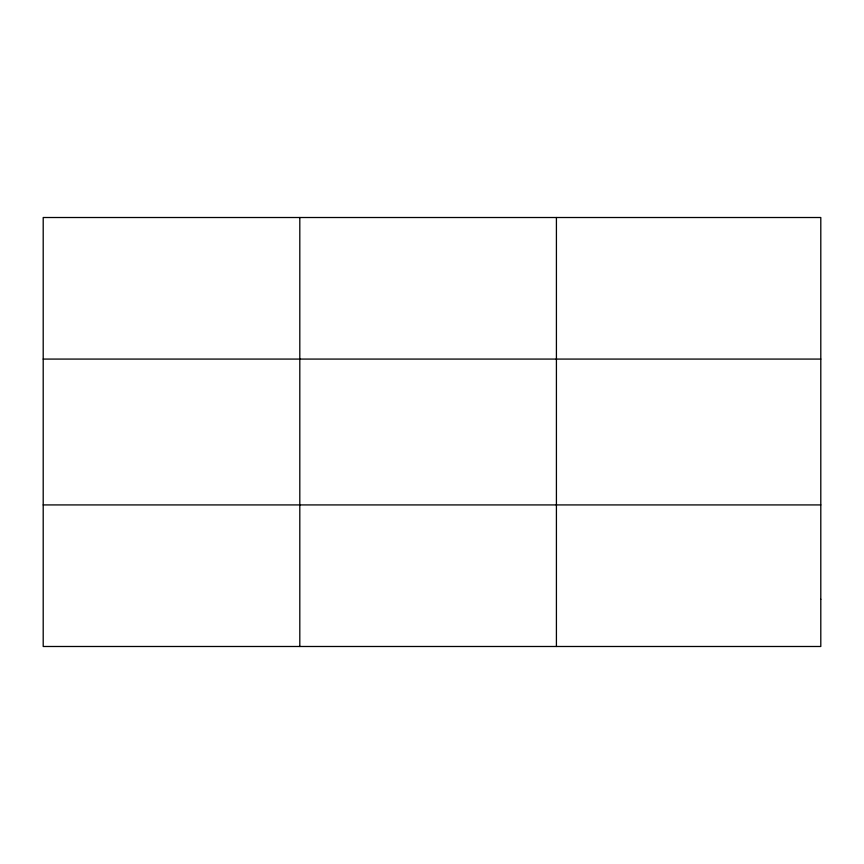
<?xml version="1.0" encoding="UTF-8"?>
<svg xmlns="http://www.w3.org/2000/svg" width="864" height="864" viewBox="0 0 864 864"><rect width="100%" height="100%" fill="white"/><g stroke="black" fill="none" stroke-linecap="round" stroke-linejoin="round"><path stroke-width="1.3" d="M299.808 646.488L299.808 217.512M556.416 646.488L556.416 217.512M43.2 359.078L820.8 359.078M43.2 504.922L820.8 504.922M820.8 599.303L820.8 646.488L43.2 646.488L43.2 217.512L820.8 217.512L820.8 599.303"/></g></svg>
